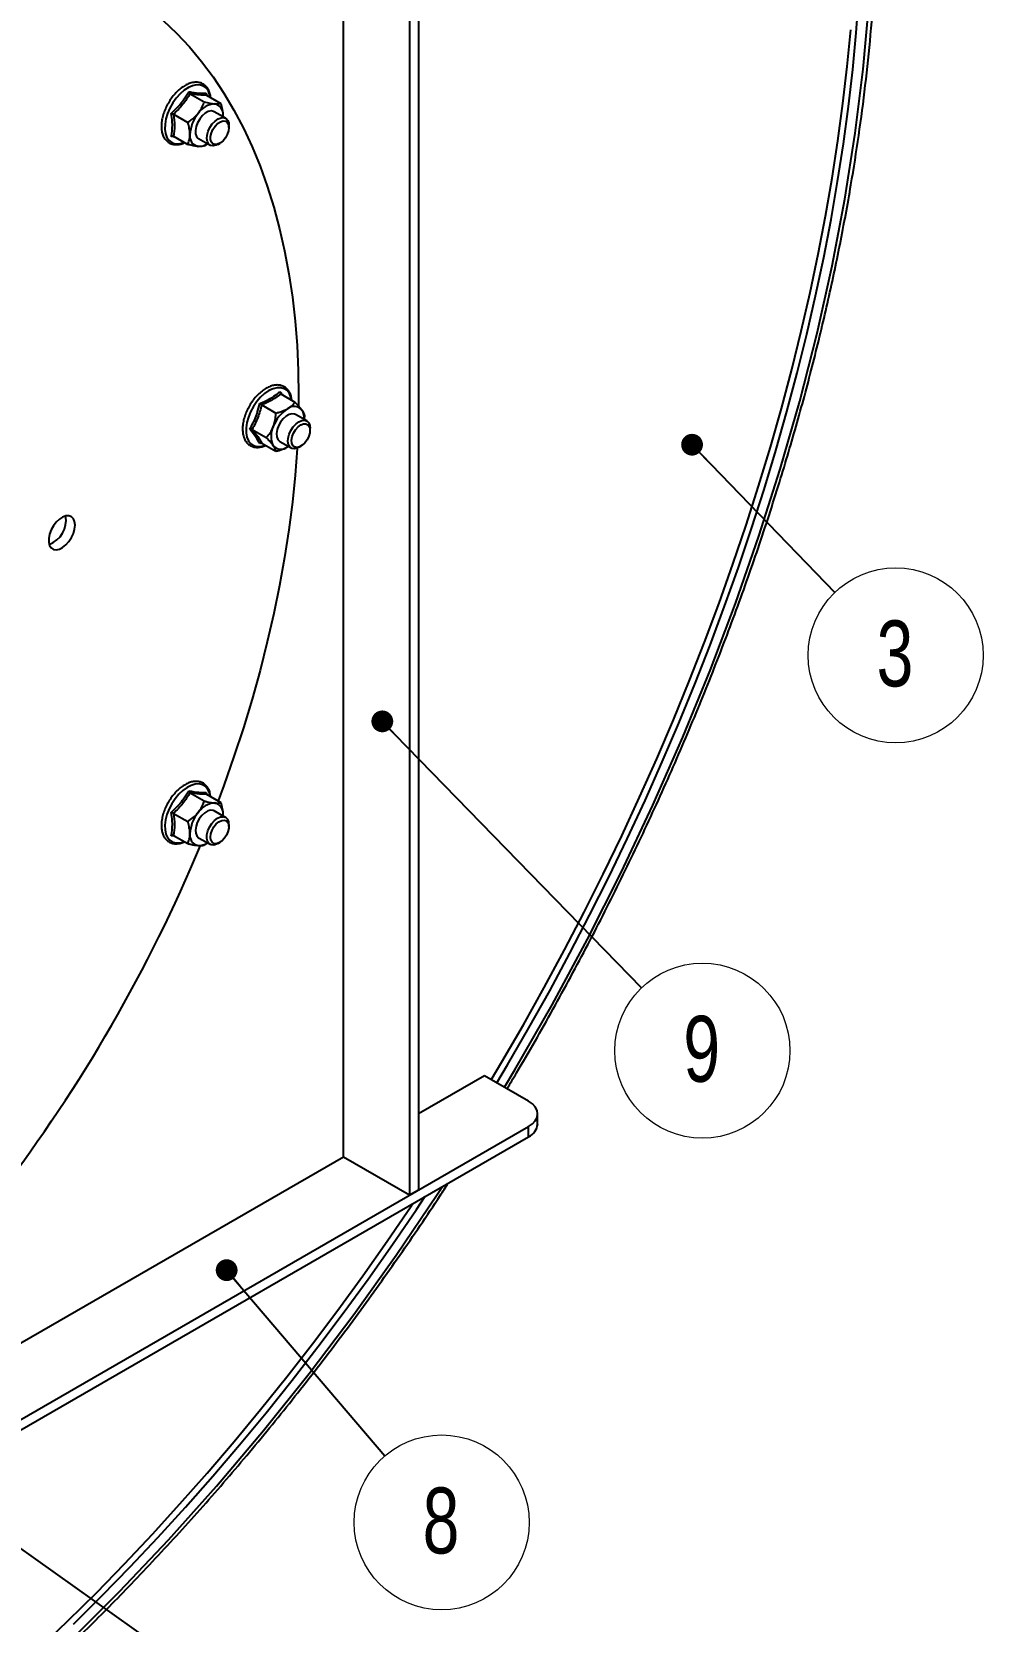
# Paper-space layout 'Sheet2' of a CAD drawing. Header units: millimetres. Extents: x 2 to 418, y 2 to 295.
# Drawn here: x 227.1 to 257.6, y 45.4 to 96.4 of the extents above; entities that cross this region are included whole.
import ezdxf

# ---------------------------------------------------------------- set-up
doc = ezdxf.new("R2010")
doc.units = ezdxf.units.MM
doc.styles.add('SLDTEXTSTYLE0', font='TXT', dxfattribs={"width": 0.75})
doc.dimstyles.new('SLDDIMSTYLE1', dxfattribs={"dimtxt": 0.18, "dimasz": 0.7, "dimexe": 0, "dimexo": 0.0625, "dimgap": 0, "dimtad": 0, "dimtih": 1, "dimtoh": 1, "dimdec": 0, "dimrnd": 1e-09, "dimzin": 0, "dimdsep": 46, "dimtxsty": 'Standard', "dimblk1": 'DOT', "dimblk2": 'DOT', "dimsah": 1, "dimcen": 0.09, "dimadec": 0, "dimazin": 0, "dimtfac": 0.7, "dimtdec": 0, "dimtofl": 0, "dimtmove": 0, "dimatfit": 3, "dimldrblk": 'DOT', "dimfxl": 0, "dimfrac": 2, "dimtolj": 1, "dimtzin": 0, "dimarcsym": 0})

# ---------------------------------------------------------------- blocks, each defined once
blk = doc.blocks.new('SW_NOTE_39')
at = {"color": 0, "linetype": 'Continuous', "lineweight": 0}
blk.add_circle((1.823, -2.139), 2.81, dxfattribs=at)
at = {"color": 0, "linetype": 'Continuous', "lineweight": 0, "insert": (1.801, -1.02), "char_height": 2.117, "attachment_point": 2, "style": 'SLDTEXTSTYLE0'}
blk.add_mtext('8', dxfattribs=at)
blk = doc.blocks.new('_DOT')
at = {"color": 0, "linetype": 'ByBlock', "lineweight": -2}
blk.add_line((-0.5, 0), (-1, 0), dxfattribs=at)
at = {"color": 0, "linetype": 'ByBlock', "const_width": 0.5}
blk.add_lwpolyline([(-0.25, 0, 1), (0.25, 0, 1)], format="xyb", close=True, dxfattribs=at)
blk = doc.blocks.new('SW_NOTE_40')
at = {"color": 0, "linetype": 'Continuous', "lineweight": 0}
blk.add_circle((1.958, -2.016), 2.81, dxfattribs=at)
at = {"color": 0, "linetype": 'Continuous', "lineweight": 0, "insert": (1.937, -0.897), "char_height": 2.117, "attachment_point": 2, "style": 'SLDTEXTSTYLE0'}
blk.add_mtext('9', dxfattribs=at)
blk = doc.blocks.new('SW_NOTE_41')
at = {"color": 0, "linetype": 'Continuous', "lineweight": 0}
blk.add_circle((1.953, -2.021), 2.81, dxfattribs=at)
at = {"color": 0, "linetype": 'Continuous', "lineweight": 0, "insert": (1.931, -0.902), "char_height": 2.117, "attachment_point": 2, "style": 'SLDTEXTSTYLE0'}
blk.add_mtext('3', dxfattribs=at)

psp = doc.layouts.new('Sheet2')

# ---------------------------------------------------------------- linework, layer by layer
at = {"color": 7, "linetype": 'Continuous', "lineweight": 25}
for p, q in [((239.23, 116.525), (239.23, 59.079)), ((239.513, 116.688), (239.513, 59.243)), ((237.108, 60.304), (237.108, 115.3)), ((232.183, 94.459), (232.638, 94.197)), ((232.699, 94.474), (232.706, 94.418)), ((232.714, 94.411), (233.168, 94.149)), ((231.653, 93.799), (232.107, 93.537)), ((233.324, 93.671), (232.958, 93.882)), ((233.239, 93.755), (233.236, 93.722)), ((233.238, 93.72), (233.239, 93.755)), ((233.428, 93.374), (233.428, 93.442)), ((231.653, 93.092), (232.107, 92.83)), ((232.458, 93.016), (232.824, 92.804)), ((233.074, 92.829), (233.133, 92.863)), ((235.095, 84.817), (235.549, 84.555)), ((234.482, 84.464), (234.937, 84.202)), ((235.929, 83.947), (235.563, 84.158)), ((235.855, 84.119), (235.842, 83.997)), ((234.176, 83.675), (234.63, 83.412)), ((234.471, 83.243), (234.421, 83.22)), ((234.482, 83.239), (234.937, 82.977)), ((235.063, 83.292), (235.429, 83.081)), ((236.033, 83.65), (236.033, 83.718)), ((235.313, 83.113), (235.343, 83.131)), ((235.679, 83.106), (235.738, 83.14)), ((232.183, 72.004), (232.638, 71.742)), ((232.699, 72.019), (232.706, 71.963)), ((232.714, 71.956), (233.168, 71.694)), ((231.653, 71.344), (232.107, 71.082)), ((233.324, 71.216), (232.958, 71.427)), ((233.239, 71.3), (233.236, 71.267)), ((233.239, 71.3), (233.238, 71.265)), ((233.428, 70.919), (233.428, 70.987)), ((231.653, 70.637), (232.107, 70.375)), ((232.458, 70.561), (232.824, 70.35)), ((233.074, 70.374), (233.133, 70.408)), ((241.634, 62.917), (239.513, 61.692)), ((243.048, 62.1), (241.634, 62.917)), ((197.086, 34.751), (243.048, 61.284)), ((243.048, 60.957), (243.048, 61.284)), ((243.341, 61.365), (243.341, 61.692)), ((197.086, 34.424), (243.048, 60.957)), ((237.108, 60.304), (194.258, 35.567)), ((239.23, 59.079), (237.108, 60.304)), ((239.513, 59.243), (239.23, 59.079))]:
    psp.add_line(p, q, dxfattribs=at)
at = {"color": 8, "linetype": 'Continuous', "lineweight": 25}
for p, q in [((231.704, 93.062), (231.579, 93.08)), ((231.704, 70.608), (231.579, 70.625))]:
    psp.add_line(p, q, dxfattribs=at)
at = {"color": 8, "linetype": 'Continuous', "lineweight": 25, "flags": 128}
for points in [[(242.276, 62.546), (242.612, 63.102), (243.805, 65.191), (244.942, 67.308), (246.022, 69.45), (247.041, 71.61), (247.999, 73.787), (248.878, 75.934), (249.693, 78.089), (250.443, 80.246), (251.127, 82.401), (251.754, 84.589), (252.309, 86.765), (252.792, 88.928), (253.201, 91.07), (253.536, 93.19), (253.792, 95.244), (253.976, 97.268), (254.086, 99.256), (254.123, 101.206)], [(232.834, 94.342), (232.82, 94.414), (232.775, 94.536), (232.707, 94.632), (232.619, 94.7), (232.513, 94.737), (232.394, 94.742), (232.264, 94.715), (232.13, 94.657), (231.995, 94.569), (231.863, 94.455), (231.74, 94.318), (231.629, 94.164), (231.535, 93.997), (231.46, 93.823), (231.407, 93.649), (231.378, 93.479), (231.374, 93.32), (231.395, 93.177), (231.44, 93.056), (231.508, 92.959), (231.596, 92.891), (231.701, 92.854), (231.821, 92.849), (231.95, 92.876), (231.997, 92.893)], [(235.439, 84.619), (235.419, 84.712), (235.37, 84.83), (235.299, 84.922), (235.207, 84.985), (235.099, 85.017), (234.978, 85.017), (234.847, 84.984), (234.712, 84.921), (234.577, 84.828), (234.447, 84.71), (234.326, 84.57), (234.217, 84.413), (234.126, 84.245), (234.055, 84.071), (234.006, 83.896), (233.981, 83.728), (233.981, 83.571), (234.006, 83.432), (234.055, 83.314), (234.126, 83.222), (234.217, 83.159), (234.326, 83.127), (234.447, 83.128), (234.577, 83.16), (234.602, 83.17)], [(232.834, 71.887), (232.807, 72.002), (232.755, 72.116), (232.68, 72.203), (232.585, 72.261), (232.475, 72.288), (232.351, 72.282), (232.22, 72.244), (232.085, 72.176), (231.95, 72.079), (231.821, 71.957), (231.701, 71.814), (231.596, 71.655), (231.508, 71.485), (231.44, 71.31), (231.395, 71.136), (231.374, 70.97), (231.378, 70.815), (231.407, 70.679), (231.46, 70.566), (231.535, 70.478), (231.629, 70.42), (231.74, 70.394), (231.74, 70.394)], [(215.086, 34.812), (216.783, 35.782), (218.479, 36.839), (220.171, 37.981), (221.854, 39.205), (223.527, 40.509), (225.154, 41.865), (226.765, 43.293), (228.355, 44.79), (229.922, 46.354), (231.492, 48.015), (233.032, 49.738), (234.538, 51.52), (236.007, 53.358), (237.437, 55.249), (238.799, 57.151), (240.117, 59.098), (240.288, 59.364)]]:
    psp.add_lwpolyline(points, dxfattribs=at)
at = {"color": 7, "linetype": 'Continuous', "lineweight": 25, "flags": 128}
for points in [[(242.031, 62.688), (242.372, 63.262), (243.059, 64.451), (243.728, 65.649), (244.378, 66.856), (245.01, 68.071), (245.623, 69.294), (246.216, 70.524), (246.789, 71.759), (247.342, 72.999), (247.874, 74.244), (248.385, 75.491), (248.874, 76.742), (249.342, 77.994), (249.787, 79.246), (250.211, 80.499), (250.611, 81.751), (250.989, 83.002), (251.343, 84.25), (251.674, 85.494), (251.982, 86.735), (252.265, 87.97), (252.525, 89.2), (252.76, 90.423), (252.971, 91.639), (253.158, 92.846), (253.319, 94.044), (253.457, 95.233), (253.569, 96.411), (253.656, 97.578)], [(231.32, 96.815), (231.751, 96.403), (232.161, 95.963), (232.551, 95.495), (232.92, 94.999), (233.267, 94.477), (233.592, 93.928), (233.894, 93.354), (234.174, 92.754), (234.43, 92.131), (234.663, 91.484), (234.873, 90.814), (235.058, 90.123), (235.219, 89.41), (235.355, 88.678), (235.467, 87.926), (235.555, 87.156), (235.617, 86.369), (235.655, 85.565), (235.667, 84.746), (235.665, 84.449)], [(241.854, 62.79), (242.195, 63.365), (242.882, 64.553), (243.551, 65.751), (244.201, 66.958), (244.833, 68.173), (245.446, 69.396), (246.039, 70.626), (246.612, 71.861), (247.165, 73.101), (247.697, 74.346), (248.208, 75.593), (248.697, 76.844), (249.165, 78.096), (249.611, 79.348), (250.034, 80.601), (250.434, 81.853), (250.812, 83.104), (251.166, 84.352), (251.497, 85.596), (251.805, 86.837), (252.088, 88.072), (252.348, 89.302), (252.583, 90.525), (252.794, 91.741), (252.981, 92.948), (253.143, 94.147), (253.28, 95.335), (253.392, 96.513)], [(232.958, 93.882), (232.938, 93.892), (232.856, 93.905), (232.764, 93.884), (232.668, 93.831), (232.575, 93.75), (232.491, 93.646), (232.424, 93.528), (232.378, 93.403), (232.356, 93.282), (232.361, 93.174), (232.391, 93.086), (232.444, 93.025), (232.458, 93.016)], [(233.074, 92.829), (233.018, 92.802), (232.926, 92.781), (232.845, 92.794), (232.781, 92.84), (232.738, 92.916), (232.721, 93.015), (232.73, 93.131), (232.764, 93.254), (232.821, 93.377), (232.897, 93.489)], [(232.985, 93.414), (233.067, 93.498), (233.155, 93.556), (233.24, 93.583), (233.316, 93.576), (233.376, 93.536), (233.414, 93.467), (233.428, 93.374), (233.414, 93.266), (233.376, 93.152), (233.316, 93.044), (233.24, 92.949), (233.155, 92.877), (233.067, 92.834), (232.985, 92.824), (232.916, 92.847), (232.867, 92.902), (232.841, 92.985), (232.841, 93.086), (232.867, 93.198), (232.916, 93.311), (232.985, 93.414)], [(232.897, 93.489), (232.986, 93.582), (233.082, 93.65), (233.177, 93.688), (233.265, 93.691), (233.338, 93.662), (233.392, 93.6), (233.422, 93.512), (233.428, 93.442)], [(235.563, 84.158), (235.537, 84.171), (235.454, 84.181), (235.362, 84.157), (235.265, 84.102), (235.173, 84.018), (235.09, 83.913), (235.025, 83.794), (234.98, 83.67), (234.961, 83.549), (234.967, 83.442), (235, 83.356), (235.055, 83.297), (235.063, 83.292)], [(235.679, 83.106), (235.631, 83.082), (235.538, 83.058), (235.456, 83.068), (235.39, 83.112), (235.346, 83.185), (235.326, 83.283), (235.333, 83.397), (235.365, 83.521), (235.421, 83.643), (235.495, 83.757), (235.584, 83.852), (235.679, 83.922), (235.679, 83.922)], [(235.738, 83.821), (235.825, 83.856), (235.904, 83.858), (235.968, 83.826), (236.012, 83.763), (236.032, 83.675), (236.025, 83.57), (235.993, 83.457), (235.938, 83.346), (235.866, 83.247), (235.782, 83.169), (235.694, 83.118), (235.61, 83.099), (235.537, 83.115), (235.482, 83.162), (235.45, 83.238), (235.444, 83.336), (235.463, 83.446), (235.507, 83.559), (235.572, 83.666), (235.651, 83.756), (235.738, 83.821)], [(235.679, 83.922), (235.775, 83.962), (235.863, 83.969), (235.938, 83.942), (235.993, 83.883), (236.025, 83.797), (236.033, 83.718)], [(235.618, 83.076), (235.617, 83.065), (235.555, 82.206), (235.467, 81.335), (235.355, 80.454), (235.219, 79.564), (235.058, 78.665), (234.873, 77.76), (234.663, 76.849), (234.43, 75.933), (234.174, 75.013), (233.894, 74.091), (233.592, 73.167), (233.267, 72.243), (233.082, 71.744)], [(228.49, 80.602), (228.477, 80.717), (228.437, 80.808), (228.375, 80.871), (228.293, 80.902), (228.197, 80.899), (228.092, 80.862), (227.986, 80.793), (227.885, 80.696), (227.795, 80.579), (227.722, 80.447), (227.671, 80.31), (227.645, 80.176), (227.645, 80.053), (227.671, 79.949), (227.722, 79.871), (227.795, 79.824), (227.885, 79.81), (227.986, 79.83), (228.092, 79.884), (228.197, 79.967), (228.293, 80.075), (228.375, 80.201), (228.437, 80.336), (228.477, 80.473), (228.49, 80.602)], [(232.958, 71.427), (232.925, 71.441), (232.842, 71.449), (232.748, 71.423), (232.652, 71.364), (232.56, 71.279), (232.479, 71.172), (232.415, 71.052), (232.373, 70.928), (232.355, 70.808), (232.364, 70.703), (232.398, 70.619), (232.455, 70.562), (232.458, 70.561)], [(233.074, 70.374), (233.034, 70.354), (232.941, 70.328), (232.857, 70.335), (232.79, 70.376), (232.744, 70.446), (232.722, 70.542), (232.726, 70.656), (232.756, 70.779), (232.81, 70.902), (232.883, 71.017), (232.971, 71.114), (233.066, 71.186), (233.162, 71.229), (233.251, 71.238), (233.251, 71.238)], [(233.28, 71.129), (233.349, 71.105), (233.398, 71.05), (233.424, 70.968), (233.424, 70.866), (233.398, 70.754), (233.349, 70.642), (233.28, 70.539), (233.198, 70.455), (233.111, 70.396), (233.025, 70.369), (232.949, 70.376), (232.889, 70.416), (232.851, 70.486), (232.838, 70.579), (232.851, 70.686), (232.889, 70.8), (232.949, 70.909), (233.025, 71.004), (233.111, 71.076), (233.198, 71.119), (233.28, 71.129)], [(243.048, 61.284), (243.172, 61.371), (243.265, 61.471), (243.322, 61.579), (243.341, 61.692), (243.322, 61.805), (243.265, 61.913), (243.172, 62.013), (243.048, 62.1)], [(227.34, 44.52), (228.261, 45.405), (229.174, 46.312), (230.078, 47.241), (230.973, 48.191), (231.858, 49.163), (232.732, 50.154), (233.595, 51.165), (234.447, 52.194), (235.286, 53.242), (236.112, 54.307), (236.925, 55.388), (237.724, 56.486), (238.508, 57.599), (239.277, 58.726), (239.337, 58.815)], [(228.438, 45.302), (229.351, 46.21), (230.255, 47.139), (231.15, 48.089), (232.035, 49.061), (232.909, 50.052), (233.772, 51.063), (234.623, 52.092), (235.463, 53.14), (236.289, 54.205), (237.101, 55.286), (237.9, 56.384), (238.685, 57.497), (239.454, 58.624), (239.735, 59.044)]]:
    psp.add_lwpolyline(points, dxfattribs=at)
at = {"color": 7, "linetype": 'Continuous', "lineweight": 25}
for centre, radius, start, end in [((233.014, 93.449), 0.685, 93.4308, 146.5638), ((232.913, 93.808), 0.33, 350.7479, 79.4523), ((233.328, 93.089), 1.151, 140.2282, 177.3609), ((232.503, 93.089), 0.33, 170.7481, 259.4527), ((232.457, 93.252), 0.487, 268.3865, 305.2363), ((235.934, 83.368), 1.151, 122.6379, 159.7727), ((235.522, 84.082), 0.33, 40.5321, 129.2493), ((235.346, 84.038), 0.499, 355.2219, 31.1575), ((235.467, 83.46), 0.685, 153.4368, 206.5632), ((235.105, 83.368), 0.33, 220.5333, 309.247), ((227.38, 80.753), 0.821, 289.8951, 10.1101), ((233.014, 70.994), 0.685, 93.4289, 146.5657), ((232.913, 71.353), 0.33, 350.7469, 79.4539), ((233.328, 70.635), 1.151, 140.2276, 177.3613), ((233.209, 71.021), 0.222, 351.1669, 79.0349), ((232.503, 70.635), 0.33, 170.7469, 259.4539), ((186.597, 89.397), 49.727, 322.5716, 337.4285), ((232.453, 70.809), 0.499, 268.8357, 304.7853), ((242.841, 61.415), 0.503, 294.3759, 354.3035)]:
    psp.add_arc(centre, radius, start, end, dxfattribs=at)
at = {"color": 8, "linetype": 'Continuous', "lineweight": 25}
psp.add_arc((231.771, 70.983), 0.59, 267.015, 292.5955, dxfattribs=at)
at = {"color": 7, "linetype": 'Continuous', "lineweight": 25}
for points, knots in [([(242.356, 62.5), (242.458, 62.669), (242.971, 63.511), (243.844, 65.058), (244.968, 67.136), (246.034, 69.241), (247.043, 71.364), (247.987, 73.49), (248.865, 75.614), (249.677, 77.733), (250.428, 79.855), (251.094, 81.912), (251.681, 83.9), (252.195, 85.818), (252.654, 87.728), (253.059, 89.634), (253.39, 91.433), (253.657, 93.132), (253.869, 94.741), (254.041, 96.372), (254.169, 98.03), (254.253, 99.72), (254.264, 100.84), (254.269, 101.41)], [0, 0, 0, 0, 0.013552, 0.06748, 0.121409, 0.175338, 0.229268, 0.2832, 0.33617, 0.389142, 0.442117, 0.495095, 0.54326, 0.591428, 0.639599, 0.687867, 0.736685, 0.777835, 0.819663, 0.862701, 0.906965, 0.952645, 1, 1, 1, 1]), ([(232.843, 94.337), (232.837, 94.381), (232.824, 94.475), (232.773, 94.595), (232.701, 94.698), (232.607, 94.772), (232.499, 94.817), (232.381, 94.832), (232.255, 94.818), (232.124, 94.777), (231.989, 94.707), (231.856, 94.611), (231.729, 94.493), (231.611, 94.355), (231.506, 94.202), (231.417, 94.039), (231.345, 93.869), (231.294, 93.698), (231.265, 93.531), (231.259, 93.371), (231.277, 93.223), (231.32, 93.091), (231.386, 92.982), (231.474, 92.899), (231.578, 92.845), (231.693, 92.82), (231.817, 92.826), (231.922, 92.849), (231.985, 92.879), (232.005, 92.889)], [0, 0, 0, 0, 0.035862, 0.074779, 0.113061, 0.150256, 0.186573, 0.222718, 0.259417, 0.297053, 0.335392, 0.374022, 0.41264, 0.451182, 0.489667, 0.528135, 0.566628, 0.605185, 0.643859, 0.682692, 0.72169, 0.760688, 0.799232, 0.836783, 0.873302, 0.909445, 0.9459, 0.983246, 1, 1, 1, 1]), ([(231.579, 93.827), (231.608, 93.854), (231.754, 93.99), (231.956, 94.218), (232.087, 94.437), (232.139, 94.524)], [0, 0, 0, 0, 0.130524, 0.655235, 1, 1, 1, 1]), ([(232.183, 94.459), (232.11, 94.343), (231.962, 94.106), (231.757, 93.903), (231.653, 93.799)], [0, 0, 0, 0, 0.49224, 1, 1, 1, 1]), ([(232.139, 94.524), (232.168, 94.519), (232.313, 94.492), (232.514, 94.467), (232.647, 94.472), (232.699, 94.474)], [0, 0, 0, 0, 0.130524, 0.655235, 1, 1, 1, 1]), ([(232.139, 94.524), (232.139, 94.524), (232.141, 94.517), (232.146, 94.503), (232.157, 94.485), (232.169, 94.469), (232.179, 94.462), (232.183, 94.459)], [0, 0, 0, 0, 0.00613, 0.267776, 0.528772, 0.763917, 1, 1, 1, 1]), ([(232.714, 94.411), (232.641, 94.411), (232.492, 94.411), (232.287, 94.443), (232.183, 94.459)], [0, 0, 0, 0, 0.49224, 1, 1, 1, 1]), ([(232.699, 94.474), (232.699, 94.474), (232.697, 94.467), (232.694, 94.454), (232.695, 94.437), (232.701, 94.421), (232.71, 94.415), (232.714, 94.411)], [0, 0, 0, 0, 0.0061052, 0.2677713, 0.5287714, 0.7639216, 1, 1, 1, 1]), ([(232.443, 93.826), (232.449, 93.833), (232.522, 93.926), (232.588, 94.054), (232.629, 94.173), (232.638, 94.197)], [0, 0, 0, 0, 0.066698, 0.814103, 1, 1, 1, 1]), ([(232.638, 94.197), (232.697, 94.182), (232.819, 94.153), (232.925, 94.136), (232.972, 94.132), (232.973, 94.132)], [0, 0, 0, 0, 0.484336, 0.986326, 1, 1, 1, 1]), ([(232.973, 94.132), (233.008, 94.13), (233.078, 94.127), (233.134, 94.137), (233.16, 94.146), (233.168, 94.149)], [0, 0, 0, 0, 0.406294, 0.827271, 1, 1, 1, 1]), ([(233.168, 94.149), (233.186, 94.083), (233.224, 93.95), (233.239, 93.819), (233.239, 93.756), (233.239, 93.755)], [0, 0, 0, 0, 0.484339, 0.986313, 1, 1, 1, 1]), ([(231.579, 93.08), (231.584, 93.11), (231.61, 93.258), (231.623, 93.504), (231.591, 93.736), (231.579, 93.827)], [0, 0, 0, 0, 0.1305201, 0.6552343, 1, 1, 1, 1]), ([(231.579, 93.827), (231.579, 93.827), (231.585, 93.826), (231.598, 93.822), (231.618, 93.815), (231.638, 93.807), (231.648, 93.802), (231.653, 93.799)], [0, 0, 0, 0, 0.0061052, 0.2677713, 0.5287714, 0.7639216, 1, 1, 1, 1]), ([(231.653, 93.799), (231.667, 93.675), (231.695, 93.423), (231.667, 93.203), (231.653, 93.092)], [0, 0, 0, 0, 0.492242, 1, 1, 1, 1]), ([(232.107, 93.537), (232.14, 93.559), (232.265, 93.64), (232.368, 93.747), (232.443, 93.826)], [0, 0, 0, 0, 0.266133, 1, 1, 1, 1]), ([(232.178, 93.142), (232.175, 93.193), (232.17, 93.297), (232.138, 93.433), (232.114, 93.513), (232.107, 93.537)], [0, 0, 0, 0, 0.4062938, 0.8272715, 1, 1, 1, 1]), ([(231.653, 93.092), (231.648, 93.094), (231.638, 93.098), (231.618, 93.098), (231.598, 93.092), (231.585, 93.085), (231.579, 93.08), (231.579, 93.08)], [0, 0, 0, 0, 0.23608, 0.471231, 0.732258, 0.993895, 1, 1, 1, 1]), ([(232.107, 92.83), (232.126, 92.874), (232.164, 92.964), (232.178, 93.078), (232.178, 93.141), (232.178, 93.142)], [0, 0, 0, 0, 0.484345, 0.986326, 1, 1, 1, 1]), ([(232.443, 92.765), (232.403, 92.77), (232.322, 92.78), (232.203, 92.806), (232.129, 92.824), (232.107, 92.83)], [0, 0, 0, 0, 0.406294, 0.827271, 1, 1, 1, 1]), ([(232.638, 92.782), (232.615, 92.775), (232.569, 92.761), (232.491, 92.761), (232.444, 92.765), (232.443, 92.765)], [0, 0, 0, 0, 0.484333, 0.986326, 1, 1, 1, 1]), ([(232.638, 92.782), (232.672, 92.802), (232.708, 92.823), (232.738, 92.852), (232.74, 92.853)], [0, 0, 0, 0, 0.953616, 1, 1, 1, 1]), ([(235.449, 84.613), (235.442, 84.659), (235.429, 84.753), (235.377, 84.874), (235.304, 84.976), (235.211, 85.049), (235.103, 85.094), (234.984, 85.108), (234.858, 85.094), (234.727, 85.052), (234.592, 84.982), (234.459, 84.886), (234.332, 84.767), (234.215, 84.629), (234.11, 84.476), (234.021, 84.312), (233.95, 84.143), (233.899, 83.972), (233.87, 83.804), (233.865, 83.644), (233.883, 83.497), (233.926, 83.366), (233.993, 83.257), (234.081, 83.174), (234.185, 83.121), (234.3, 83.096), (234.424, 83.103), (234.529, 83.126), (234.591, 83.156), (234.61, 83.165)], [0, 0, 0, 0, 0.036596, 0.075501, 0.113764, 0.150935, 0.18724, 0.223382, 0.260094, 0.297739, 0.336084, 0.374712, 0.413323, 0.451861, 0.490341, 0.528803, 0.567294, 0.605848, 0.64452, 0.683352, 0.722348, 0.761339, 0.799865, 0.837391, 0.873892, 0.91003, 0.946493, 0.983852, 1, 1, 1, 1]), ([(234.421, 84.514), (234.454, 84.527), (234.618, 84.592), (234.849, 84.71), (235.006, 84.837), (235.068, 84.887)], [0, 0, 0, 0, 0.130526, 0.655236, 1, 1, 1, 1]), ([(235.095, 84.817), (235.008, 84.751), (234.832, 84.617), (234.6, 84.515), (234.482, 84.464)], [0, 0, 0, 0, 0.492242, 1, 1, 1, 1]), ([(235.068, 84.887), (235.068, 84.887), (235.067, 84.88), (235.067, 84.865), (235.072, 84.844), (235.082, 84.827), (235.09, 84.821), (235.095, 84.817)], [0, 0, 0, 0, 0.0061051, 0.2677662, 0.5287868, 0.7639325, 1, 1, 1, 1]), ([(234.098, 83.68), (234.117, 83.713), (234.212, 83.879), (234.334, 84.154), (234.396, 84.412), (234.421, 84.514)], [0, 0, 0, 0, 0.130521, 0.655234, 1, 1, 1, 1]), ([(234.482, 84.464), (234.446, 84.326), (234.372, 84.047), (234.242, 83.8), (234.176, 83.675)], [0, 0, 0, 0, 0.492242, 1, 1, 1, 1]), ([(234.421, 84.514), (234.421, 84.514), (234.425, 84.509), (234.435, 84.5), (234.451, 84.486), (234.468, 84.473), (234.478, 84.467), (234.482, 84.464)], [0, 0, 0, 0, 0.006138, 0.267766, 0.528784, 0.763928, 1, 1, 1, 1]), ([(234.937, 84.202), (234.973, 84.21), (235.111, 84.243), (235.228, 84.298), (235.313, 84.338)], [0, 0, 0, 0, 0.266127, 1, 1, 1, 1]), ([(235.313, 84.338), (235.32, 84.342), (235.405, 84.392), (235.485, 84.466), (235.538, 84.54), (235.549, 84.555)], [0, 0, 0, 0, 0.066693, 0.814093, 1, 1, 1, 1]), ([(235.549, 84.555), (235.591, 84.511), (235.678, 84.42), (235.745, 84.336), (235.772, 84.297), (235.773, 84.296)], [0, 0, 0, 0, 0.484342, 0.986326, 1, 1, 1, 1]), ([(235.773, 84.296), (235.791, 84.268), (235.83, 84.209), (235.849, 84.155), (235.854, 84.127), (235.855, 84.119)], [0, 0, 0, 0, 0.4063, 0.827273, 1, 1, 1, 1]), ([(234.63, 83.412), (234.673, 83.463), (234.759, 83.566), (234.826, 83.694), (234.853, 83.764), (234.854, 83.766)], [0, 0, 0, 0, 0.484344, 0.986319, 1, 1, 1, 1]), ([(234.854, 83.766), (234.873, 83.823), (234.911, 83.939), (234.93, 84.088), (234.935, 84.176), (234.937, 84.202)], [0, 0, 0, 0, 0.406294, 0.827271, 1, 1, 1, 1]), ([(234.176, 83.675), (234.171, 83.677), (234.161, 83.682), (234.14, 83.685), (234.119, 83.685), (234.105, 83.682), (234.098, 83.68), (234.098, 83.68)], [0, 0, 0, 0, 0.236076, 0.471227, 0.73228, 0.99387, 1, 1, 1, 1]), ([(234.421, 83.22), (234.412, 83.237), (234.368, 83.324), (234.271, 83.474), (234.147, 83.622), (234.098, 83.68)], [0, 0, 0, 0, 0.130521, 0.655234, 1, 1, 1, 1]), ([(234.176, 83.675), (234.24, 83.595), (234.37, 83.434), (234.445, 83.305), (234.482, 83.239)], [0, 0, 0, 0, 0.492242, 1, 1, 1, 1]), ([(234.482, 83.239), (234.478, 83.241), (234.468, 83.245), (234.451, 83.243), (234.435, 83.235), (234.425, 83.225), (234.421, 83.22), (234.421, 83.22)], [0, 0, 0, 0, 0.2360719, 0.4712156, 0.732234, 0.9938617, 1, 1, 1, 1]), ([(234.854, 83.154), (234.83, 83.186), (234.781, 83.251), (234.699, 83.342), (234.646, 83.396), (234.63, 83.412)], [0, 0, 0, 0, 0.406294, 0.827271, 1, 1, 1, 1]), ([(234.937, 82.977), (234.931, 83), (234.921, 83.047), (234.882, 83.114), (234.855, 83.153), (234.854, 83.154)], [0, 0, 0, 0, 0.484333, 0.986319, 1, 1, 1, 1]), ([(234.937, 82.977), (234.973, 82.985), (235.111, 83.018), (235.228, 83.073), (235.313, 83.113)], [0, 0, 0, 0, 0.266127, 1, 1, 1, 1]), ([(235.313, 83.113), (235.321, 83.117), (235.332, 83.122), (235.339, 83.129), (235.342, 83.132)], [0, 0, 0, 0, 0.687926, 1, 1, 1, 1]), ([(232.839, 71.903), (232.834, 71.938), (232.823, 72.021), (232.777, 72.133), (232.706, 72.237), (232.614, 72.313), (232.507, 72.36), (232.389, 72.377), (232.263, 72.365), (232.132, 72.325), (231.998, 72.257), (231.865, 72.163), (231.737, 72.046), (231.618, 71.909), (231.512, 71.757), (231.422, 71.594), (231.349, 71.425), (231.297, 71.254), (231.266, 71.086), (231.259, 70.926), (231.275, 70.777), (231.316, 70.644), (231.381, 70.533), (231.468, 70.448), (231.572, 70.392), (231.672, 70.369), (231.778, 70.367), (231.884, 70.383), (231.967, 70.417), (232.007, 70.433)], [0, 0, 0, 0, 0.027645, 0.066791, 0.105336, 0.142802, 0.179347, 0.215677, 0.252521, 0.290299, 0.328813, 0.367642, 0.406469, 0.445224, 0.483917, 0.52259, 0.561287, 0.600046, 0.638917, 0.677948, 0.717146, 0.756364, 0.79516, 0.832985, 0.86975, 0.907519, 0.928506, 0.965917, 1, 1, 1, 1]), ([(231.579, 71.372), (231.608, 71.399), (231.754, 71.535), (231.956, 71.763), (232.087, 71.982), (232.139, 72.069)], [0, 0, 0, 0, 0.1305237, 0.6552321, 1, 1, 1, 1]), ([(232.183, 72.004), (232.11, 71.888), (231.962, 71.652), (231.757, 71.448), (231.653, 71.344)], [0, 0, 0, 0, 0.492242, 1, 1, 1, 1]), ([(232.139, 72.069), (232.168, 72.064), (232.313, 72.037), (232.514, 72.012), (232.647, 72.017), (232.699, 72.019)], [0, 0, 0, 0, 0.130524, 0.655235, 1, 1, 1, 1]), ([(232.139, 72.069), (232.139, 72.069), (232.141, 72.062), (232.146, 72.049), (232.157, 72.03), (232.169, 72.014), (232.179, 72.007), (232.183, 72.004)], [0, 0, 0, 0, 0.00613, 0.26777, 0.528761, 0.763935, 1, 1, 1, 1]), ([(232.714, 71.956), (232.641, 71.956), (232.492, 71.956), (232.287, 71.988), (232.183, 72.004)], [0, 0, 0, 0, 0.492242, 1, 1, 1, 1]), ([(232.699, 72.019), (232.699, 72.019), (232.697, 72.013), (232.694, 72), (232.695, 71.982), (232.701, 71.966), (232.71, 71.96), (232.714, 71.956)], [0, 0, 0, 0, 0.006138, 0.267766, 0.528784, 0.763928, 1, 1, 1, 1]), ([(232.443, 71.371), (232.478, 71.419), (232.548, 71.516), (232.604, 71.644), (232.63, 71.72), (232.638, 71.742)], [0, 0, 0, 0, 0.4063, 0.827273, 1, 1, 1, 1]), ([(232.638, 71.742), (232.671, 71.733), (232.796, 71.703), (232.898, 71.688), (232.973, 71.677)], [0, 0, 0, 0, 0.26613, 1, 1, 1, 1]), ([(232.973, 71.677), (232.979, 71.677), (233.053, 71.671), (233.119, 71.677), (233.16, 71.691), (233.168, 71.694)], [0, 0, 0, 0, 0.066687, 0.814096, 1, 1, 1, 1]), ([(233.168, 71.694), (233.186, 71.629), (233.224, 71.495), (233.239, 71.364), (233.239, 71.302), (233.239, 71.3)], [0, 0, 0, 0, 0.484333, 0.986326, 1, 1, 1, 1]), ([(231.579, 70.625), (231.584, 70.655), (231.61, 70.803), (231.623, 71.049), (231.591, 71.281), (231.579, 71.372)], [0, 0, 0, 0, 0.130526, 0.65523, 1, 1, 1, 1]), ([(231.653, 71.344), (231.648, 71.347), (231.638, 71.352), (231.618, 71.36), (231.598, 71.367), (231.585, 71.371), (231.579, 71.372), (231.579, 71.372)], [0, 0, 0, 0, 0.2360719, 0.4712156, 0.732234, 0.9938617, 1, 1, 1, 1]), ([(231.653, 71.344), (231.667, 71.22), (231.695, 70.968), (231.667, 70.749), (231.653, 70.637)], [0, 0, 0, 0, 0.492242, 1, 1, 1, 1]), ([(232.107, 71.082), (232.167, 71.123), (232.289, 71.205), (232.395, 71.311), (232.442, 71.369), (232.443, 71.371)], [0, 0, 0, 0, 0.484339, 0.986337, 1, 1, 1, 1]), ([(232.178, 70.688), (232.175, 70.739), (232.17, 70.843), (232.138, 70.978), (232.114, 71.059), (232.107, 71.082)], [0, 0, 0, 0, 0.406299, 0.827269, 1, 1, 1, 1]), ([(231.653, 70.637), (231.648, 70.639), (231.638, 70.643), (231.618, 70.643), (231.598, 70.637), (231.585, 70.63), (231.579, 70.625), (231.579, 70.625)], [0, 0, 0, 0, 0.236067, 0.471212, 0.732232, 0.993862, 1, 1, 1, 1]), ([(232.107, 70.375), (232.126, 70.419), (232.164, 70.509), (232.178, 70.623), (232.178, 70.686), (232.178, 70.688)], [0, 0, 0, 0, 0.484339, 0.986326, 1, 1, 1, 1]), ([(232.107, 70.375), (232.14, 70.367), (232.265, 70.336), (232.368, 70.321), (232.443, 70.31)], [0, 0, 0, 0, 0.266129, 1, 1, 1, 1]), ([(232.443, 70.31), (232.449, 70.31), (232.522, 70.304), (232.588, 70.31), (232.629, 70.324), (232.638, 70.327)], [0, 0, 0, 0, 0.066704, 0.814104, 1, 1, 1, 1]), ([(232.738, 70.399), (232.726, 70.389), (232.694, 70.363), (232.659, 70.341), (232.638, 70.327)], [0, 0, 0, 0, 0.376515, 1, 1, 1, 1]), ([(214.927, 34.553), (215.118, 34.658), (215.472, 34.853), (215.961, 35.131), (216.365, 35.366), (216.693, 35.561), (216.978, 35.733), (217.254, 35.901), (217.636, 36.137), (218.14, 36.455), (218.778, 36.87), (219.641, 37.449), (220.689, 38.183), (221.882, 39.063), (223.149, 40.043), (224.502, 41.148), (225.956, 42.403), (227.393, 43.712), (228.812, 45.076), (230.267, 46.548), (231.753, 48.134), (233.264, 49.838), (234.741, 51.599), (236.183, 53.412), (237.578, 55.263), (238.92, 57.151), (239.879, 58.55), (240.379, 59.333), (240.462, 59.464)], [0, 0, 0, 0, 0.020728, 0.038386, 0.052991, 0.064536, 0.073971, 0.083893, 0.094451, 0.115461, 0.138608, 0.163878, 0.209438, 0.253008, 0.29459, 0.348951, 0.403125, 0.457294, 0.511459, 0.565621, 0.626277, 0.686929, 0.747578, 0.808225, 0.868869, 0.928429, 0.987987, 1, 1, 1, 1])]:
    psp.add_open_spline(points, degree=3, knots=knots, dxfattribs=at)
at = {"color": 8, "linetype": 'Continuous', "lineweight": 25}
psp.add_open_spline([(235.068, 84.887), (235.087, 84.864), (235.116, 84.829), (235.138, 84.798), (235.146, 84.788)], degree=3, knots=[0, 0, 0, 0, 0.670734, 1, 1, 1, 1], dxfattribs=at)

# ---------------------------------------------------------------- block references
at = {"color": 7, "linetype": 'Continuous', "lineweight": 0}
for name, p in [('SW_NOTE_41', (252.881, 78.442)), ('SW_NOTE_40', (246.671, 65.738)), ('SW_NOTE_39', (238.437, 50.71))]:
    psp.add_blockref(name, p, dxfattribs=at)

# ---------------------------------------------------------------- leaders
for points in [[(248.298, 83.185), (252.881, 78.442)], [(238.354, 74.299), (246.671, 65.738)], [(233.357, 56.672), (238.437, 50.71)], [(217.696, 54.154), (232.197, 43.85)]]:
    psp.add_leader(points, dimstyle='SLDDIMSTYLE1', dxfattribs=at)

doc.saveas('drawing.dxf')
